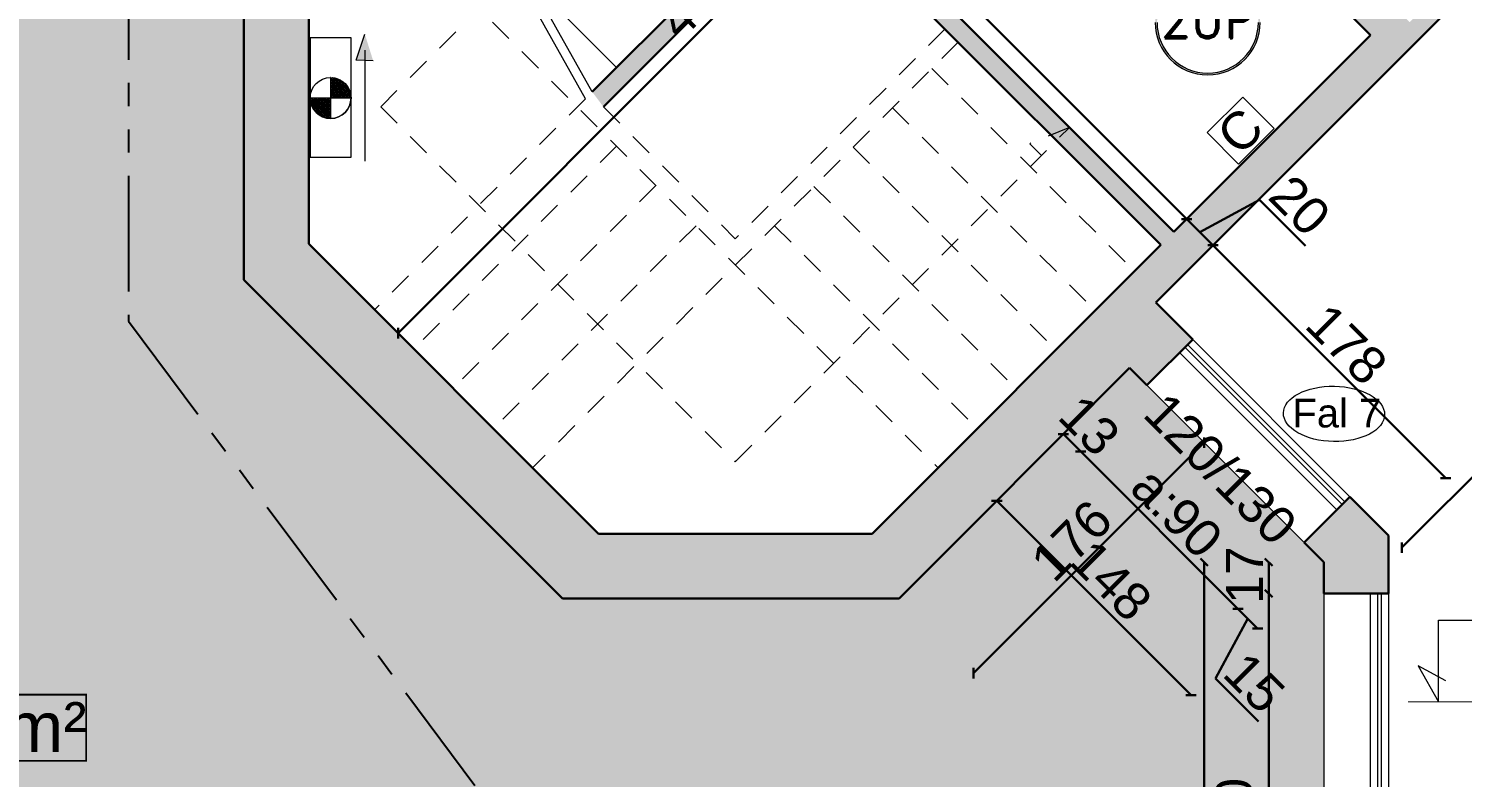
# Model space of a CAD drawing. Header units: millimetres. Extents: x 2804 to 3317, y 6834 to 7064.
# Drawn here: x 2890.37 to 2898.11, y 6927.94 to 6931.98 of the extents above; entities that cross this region are included whole.
import ezdxf

# ---------------------------------------------------------------- set-up
doc = ezdxf.new("R2010")
doc.units = ezdxf.units.MM
doc.header["$PDMODE"] = 1
for name, pattern in [('ACAD_ISO03W100', [30, 12, -18]), ('HIDDEN', [0.375, 0.25, -0.125]), ('PHANTOM2', [1.25, 0.625, -0.125, 0.125, -0.125, 0.125, -0.125])]:
    doc.linetypes.add(name, pattern=pattern)
for name, color, linetype, lineweight in [('cotation', 3, 'Continuous', 30), ('menuise', 50, 'Continuous', 18), ('PORT-FEN', 2, 'Continuous', 0), ('SECURITE', 2, 'Continuous', 0), ('texte', 3, 'Continuous', 9), ('zin fin', 6, 'Continuous', 9), ('Zin inter', 80, 'ACAD_ISO03W100', 5), ('zin menuiserie', 150, 'Continuous', 5), ('Zin mur', 30, 'Continuous', 30)]:
    doc.layers.add(name, color=color, linetype=linetype, lineweight=lineweight)
doc.layers.add('zin hatch mur', color=8, linetype='Continuous')
doc.layers.add('zin texte', color=33, linetype='Continuous')
doc.styles.add('ARIAL', font='arial.ttf')
doc.styles.add('PA3', font='arial.ttf', dxfattribs={"height": 3})
doc.styles.add('PsikTxtStyle', font='arial.ttf')
doc.styles.add('ROMAND', font='ROMAND.shx')
doc.styles.get("Standard").update_dxf_attribs({"font": 'arial.ttf'})
doc.dimstyles.new('cotation 100', dxfattribs={"dimtxt": 0.2, "dimasz": 0.04, "dimexe": 0, "dimexo": 0, "dimgap": 0.03, "dimtad": 1, "dimdec": 0, "dimlfac": 100, "dimdsep": 46, "dimtxsty": 'ARIAL', "dimblk": 'OBLIQUE', "dimcen": 0.09, "dimse1": 1, "dimse2": 1, "dimclrd": 256, "dimclre": 256, "dimclrt": 256, "dimadec": 3, "dimazin": 2, "dimtfac": 1, "dimtdec": 0, "dimtofl": 0, "dimtmove": 1, "dimatfit": 3, "dimfxl": 0, "dimtolj": 1, "dimtzin": 0, "dimlwd": -1, "dimlwe": -1, "dimarcsym": 0})

# ---------------------------------------------------------------- blocks, each defined once
blk = doc.blocks.new('_Oblique')
at = {"color": 0, "linetype": 'ByBlock', "lineweight": -2}
blk.add_line((-0.5, -0.5), (0.5, 0.5), dxfattribs=at)
blk = doc.blocks.new('*D283')
at = {"layer": 'cotation', "transparency": 16777216}
blk.add_line((2895.7925, 6933.7674), (2892.3653, 6930.3402), dxfattribs=at)
at = {"layer": 'Defpoints', "color": 0, "transparency": 16777216}
for p in [(2895.8782, 6933.6817), (2892.3653, 6930.3402), (2892.6653, 6930.0401)]:
    blk.add_point(p, dxfattribs=at)
at = {"layer": 'cotation', "transparency": 16777216, "xscale": 0.04, "yscale": 0.04, "zscale": 0.04}
for p, rotation in [((2895.7925, 6933.7674), 45.0000000036825), ((2892.3653, 6930.3402), 225.0000000036825)]:
    blk.add_blockref('_Oblique', p, dxfattribs=dict(at, rotation=rotation))
at = {"layer": 'cotation', "transparency": 16777216, "insert": (2893.9854, 6932.1472), "char_height": 0.2, "attachment_point": 5, "rotation": 45, "style": 'ARIAL'}
blk.add_mtext('\\A1;485', dxfattribs=at)
blk = doc.blocks.new('*D275')
at = {"layer": 'cotation', "transparency": 16777216}
blk.add_line((2896.7628, 6930.8142), (2898.0192, 6929.5577), dxfattribs=at)
at = {"layer": 'Defpoints', "color": 0, "transparency": 16777216}
for p in [(2896.457, 6930.5084), (2898.0192, 6929.5577), (2897.7109, 6929.2494)]:
    blk.add_point(p, dxfattribs=at)
at = {"layer": 'cotation', "transparency": 16777216, "xscale": 0.04, "yscale": 0.04, "zscale": 0.04}
for p, rotation in [((2896.7628, 6930.8142), 134.999999999924), ((2898.0192, 6929.5577), 314.999999999924)]:
    blk.add_blockref('_Oblique', p, dxfattribs=dict(at, rotation=rotation))
at = {"layer": 'cotation', "transparency": 16777216, "insert": (2897.4844, 6930.2794), "char_height": 0.2, "attachment_point": 5, "rotation": 315, "style": 'ARIAL'}
blk.add_mtext('\\A1;178', dxfattribs=at)
blk = doc.blocks.new('*D273')
at = {"layer": 'cotation', "transparency": 16777216}
blk.add_line((2896.6214, 6930.9556), (2893.5808, 6933.9962), dxfattribs=at)
at = {"layer": 'Defpoints', "color": 0, "transparency": 16777216}
for p in [(2894.5723, 6934.9876), (2893.5808, 6933.9962), (2897.6128, 6931.9471)]:
    blk.add_point(p, dxfattribs=at)
at = {"layer": 'cotation', "transparency": 16777216, "xscale": 0.04, "yscale": 0.04, "zscale": 0.04}
for p, rotation in [((2893.5808, 6933.9962), 134.9999999999229), ((2896.6214, 6930.9556), 314.9999999999229)]:
    blk.add_blockref('_Oblique', p, dxfattribs=dict(at, rotation=rotation))
at = {"layer": 'cotation', "transparency": 16777216, "insert": (2895.1946, 6932.5693), "char_height": 0.2, "attachment_point": 5, "rotation": 315, "style": 'ARIAL'}
blk.add_mtext('\\A1;430', dxfattribs=at)
blk = doc.blocks.new('*D292')
at = {"layer": 'cotation', "transparency": 16777216}
blk.add_line((2896.7156, 6929.7497), (2895.4715, 6928.5056), dxfattribs=at)
at = {"layer": 'Defpoints', "color": 0, "transparency": 16777216}
for p in [(2896.313, 6930.1523), (2895.069, 6928.9082), (2895.4715, 6928.5056)]:
    blk.add_point(p, dxfattribs=at)
at = {"layer": 'cotation', "transparency": 16777216, "xscale": 0.04, "yscale": 0.04, "zscale": 0.04}
for p, rotation in [((2896.7156, 6929.7497), 44.99999999995811), ((2895.4715, 6928.5056), 224.9999999999581)]:
    blk.add_blockref('_Oblique', p, dxfattribs=dict(at, rotation=rotation))
at = {"layer": 'cotation', "transparency": 16777216, "insert": (2896.0002, 6929.2211), "char_height": 0.2, "attachment_point": 5, "rotation": 45, "style": 'ARIAL'}
blk.add_mtext('\\A1;176', dxfattribs=at)
blk = doc.blocks.new('*D291')
at = {"layer": 'cotation', "transparency": 16777216}
blk.add_line((2896.7158, 6929.1044), (2896.7158, 6924.5859), dxfattribs=at)
at = {"layer": 'Defpoints', "color": 0, "transparency": 16777216}
for p in [(2897.3609, 6929.1044), (2896.7158, 6924.5859), (2897.3609, 6924.5859)]:
    blk.add_point(p, dxfattribs=at)
at = {"layer": 'cotation', "transparency": 16777216, "xscale": 0.04, "yscale": 0.04, "zscale": 0.04}
for p, rotation in [((2896.7158, 6929.1044), 90), ((2896.7158, 6924.5859), 270)]:
    blk.add_blockref('_Oblique', p, dxfattribs=dict(at, rotation=rotation))
at = {"layer": 'cotation', "transparency": 16777216, "insert": (2896.5837, 6926.8452), "char_height": 0.2, "attachment_point": 5, "rotation": 90, "style": 'ARIAL'}
blk.add_mtext('\\A1;452', dxfattribs=at)
blk = doc.blocks.new('*X299')
at = {"color": 0, "linetype": 'Continuous'}
for p, q in [((2123.93, 1390.31), (2124, 1390.38)), ((2133.9, 1380.42), (2123.94, 1390.38)), ((2123.98, 1389.47), (2124.89, 1390.38)), ((2124.08, 1388.69), (2125.77, 1390.38)), ((2124.23, 1387.96), (2126.66, 1390.38)), ((2124.43, 1387.27), (2127.54, 1390.38)), ((2124.67, 1386.63), (2128.43, 1390.38)), ((2133.9, 1381.3), (2124.82, 1390.38)), ((2124.94, 1386.01), (2129.31, 1390.38)), ((2125.25, 1385.44), (2130.19, 1390.38)), ((2125.58, 1384.89), (2131.08, 1390.38)), ((2133.9, 1382.19), (2125.71, 1390.38)), ((2125.95, 1384.37), (2131.96, 1390.38)), ((2126.34, 1383.88), (2132.85, 1390.38)), ((2133.9, 1383.07), (2126.59, 1390.38)), ((2126.77, 1383.42), (2133.73, 1390.39)), ((2133.9, 1383.95), (2127.47, 1390.38)), ((2133.9, 1384.84), (2128.36, 1390.38)), ((2133.9, 1385.72), (2129.24, 1390.38)), ((2133.9, 1386.61), (2130.12, 1390.38)), ((2133.9, 1387.49), (2131.01, 1390.38)), ((2133.9, 1388.37), (2131.89, 1390.38)), ((2133.9, 1389.26), (2132.77, 1390.38)), ((2133.9, 1390.14), (2133.66, 1390.39)), ((2132.98, 1380.46), (2123.98, 1389.46)), ((2131.95, 1380.61), (2124.13, 1388.42)), ((2130.74, 1380.93), (2124.45, 1387.22)), ((2129.19, 1381.6), (2125.12, 1385.66)), ((2127.22, 1382.99), (2133.9, 1389.67)), ((2127.7, 1382.58), (2133.9, 1388.79)), ((2128.2, 1382.2), (2133.9, 1387.9)), ((2128.74, 1381.86), (2133.9, 1387.02)), ((2129.3, 1381.54), (2133.9, 1386.14)), ((2129.9, 1381.25), (2133.9, 1385.25)), ((2130.53, 1381), (2133.9, 1384.37)), ((2131.2, 1380.79), (2133.9, 1383.48)), ((2131.91, 1380.61), (2133.9, 1382.6)), ((2132.67, 1380.49), (2133.9, 1381.72)), ((2133.49, 1380.42), (2133.9, 1380.83))]:
    blk.add_line(p, q, dxfattribs=at)
blk = doc.blocks.new('ss rdc')
at = {"layer": 'SECURITE', "true_color": 0x939598}
h = blk.add_hatch(color=252, dxfattribs=at)
edge = h.paths.add_edge_path()
edge.add_arc((2654.2912, 6728.0306), 0.2835, -180, 0, ccw=False)
edge.add_arc((2654.2912, 6728.0306), 0.2835, 0, 180, ccw=False)
edge = h.paths.add_edge_path(flags=16)
edge.add_arc((2654.2912, 6728.0306), 0.2733, -180, 0, ccw=False)
edge.add_arc((2654.2912, 6728.0306), 0.2733, 0, 180, ccw=False)
at = {"layer": 'SECURITE', "color": 252, "true_color": 0x939598}
for p, q in [((2649.4474, 6727.948, 1.1167), (2649.4474, 6727.3041, 1.1167)), ((2649.6689, 6727.948, 1.1167), (2649.4474, 6727.948, 1.1167)), ((2649.4474, 6727.948, 1.1167), (2649.4474, 6727.3041, 1.1167)), ((2649.6689, 6727.948, 1.1167), (2649.4474, 6727.948, 1.1167)), ((2649.6689, 6727.3041, 1.1167), (2649.6689, 6727.948, 1.1167)), ((2649.6689, 6727.3041, 1.1167), (2649.6689, 6727.948, 1.1167)), ((2649.6953, 6727.8265, 1.1167), (2649.7429, 6727.967, 1.1167)), ((2649.6953, 6727.8265, 1.1167), (2649.7429, 6727.967, 1.1167)), ((2649.7424, 6727.88, 1.1167), (2649.7422, 6727.2822, 1.1167)), ((2649.7424, 6727.88, 1.1167), (2649.7422, 6727.2822, 1.1167)), ((2649.7878, 6727.8236, 1.1167), (2649.6953, 6727.8265, 1.1167)), ((2649.7878, 6727.8236, 1.1167), (2649.6953, 6727.8265, 1.1167)), ((2649.5581, 6727.7331, 1.1167), (2649.558, 6727.5146, 1.1167)), ((2649.5581, 6727.7331, 1.1167), (2649.558, 6727.5146, 1.1167)), ((2649.4477, 6727.6227, 1.1167), (2649.6685, 6727.6227, 1.1167)), ((2649.4477, 6727.6227, 1.1167), (2649.6685, 6727.6227, 1.1167)), ((2649.4477, 6727.6227, 1.1167), (2649.6685, 6727.6227, 1.1167)), ((2649.4477, 6727.6227, 1.1167), (2649.6685, 6727.6227, 1.1167)), ((2649.4477, 6727.6227, 1.1167), (2649.6685, 6727.6227, 1.1167)), ((2649.4477, 6727.6227, 1.1167), (2649.6685, 6727.6227, 1.1167)), ((2649.4477, 6727.6227, 1.1167), (2649.6685, 6727.6227, 1.1167)), ((2649.4477, 6727.6227, 1.1167), (2649.6685, 6727.6227, 1.1167)), ((2654.2878, 6727.4357), (2654.4801, 6727.6279)), ((2654.4801, 6727.6279), (2654.65, 6727.458)), ((2654.4577, 6727.2658), (2654.2878, 6727.4357)), ((2654.65, 6727.458), (2654.4577, 6727.2658)), ((2649.4474, 6727.3041, 1.1167), (2649.6689, 6727.3041, 1.1167)), ((2649.4474, 6727.3041, 1.1167), (2649.6689, 6727.3041, 1.1167))]:
    blk.add_line(p, q, dxfattribs=at)
blk.add_circle((2649.5581, 6727.6227, 1.1167), 0.1104, dxfattribs=at)
blk.add_circle((2649.5581, 6727.6227, 1.1167), 0.1104, dxfattribs=at)
for centre, radius, start, end in [((2654.2912, 6728.0306, 0), 0.2835, 180, 0), ((2654.2912, 6728.0306, 0), 0.2733, 180, 0), ((2649.5581, 6727.6227, 1.1167), 0.1104, 180, 270), ((2649.5581, 6727.6227, 1.1167), 0.1104, 180, 270), ((2649.5581, 6727.6227, 1.1167), 0.1104, 180, 270), ((2649.5581, 6727.6227, 1.1167), 0.1104, 180, 270), ((2649.5581, 6727.6227, 1.1167), 0.1104, 180, 270), ((2649.5581, 6727.6227, 1.1167), 0.1104, 180, 270), ((2649.5581, 6727.6227, 1.1167), 0.1104, 270, 0), ((2649.5581, 6727.6227, 1.1167), 0.1104, 270, 0), ((2649.5581, 6727.6227, 1.1167), 0.1104, 270, 0), ((2649.5581, 6727.6227, 1.1167), 0.1104, 270, 0), ((2649.5581, 6727.6227, 1.1167), 0.1104, 270, 0), ((2649.5581, 6727.6227, 1.1167), 0.1104, 270, 0)]:
    blk.add_arc(centre, radius, start, end, dxfattribs=at)
blk.add_solid([(2649.6953, 6727.8265, 1.1167), (2649.7429, 6727.967, 1.1167), (2649.7878, 6727.8236, 1.1167)], dxfattribs=at)
blk.add_solid([(2649.6953, 6727.8265, 1.1167), (2649.7429, 6727.967, 1.1167), (2649.7878, 6727.8236, 1.1167)], dxfattribs=at)
at = {"layer": 'SECURITE', "color": 252, "true_color": 0x939598, "extrusion": (0, 0, -1)}
for p, xscale, yscale, zscale, rotation in [((-2664.9562, 6751.2552, -1.1167), 0.01107475427745157, 0.01107475427745157, 0.01107475427745157, 270), ((-2664.9562, 6751.2552, -1.1167), 0.01107475427745157, 0.01107475427745157, 0.01107475427745157, 270), ((-2625.9153, 6712.2404, -1.1167), -0.01107475427231977, 0.01107475427231977, 0.01107475427231976, 0.03850884676465325), ((-2625.9153, 6712.2404, -1.1167), -0.01107475427231977, 0.01107475427231977, 0.01107475427231976, 0.03850884676465325)]:
    blk.add_blockref('*X299', p, dxfattribs=dict(at, xscale=xscale, yscale=yscale, zscale=zscale, rotation=rotation))
at = {"layer": 'SECURITE', "color": 252, "true_color": 0x939598, "xscale": -0.01107475427745159, "yscale": 0.01107475427745159, "zscale": 0.01107475427745157, "rotation": 90}
blk.add_blockref('*X299', (2664.9562, 6751.2552, 1.1167), dxfattribs=at)
blk.add_blockref('*X299', (2664.9562, 6751.2552, 1.1167), dxfattribs=at)
at = {"layer": 'SECURITE', "color": 252, "true_color": 0x939598, "style": 'ROMAND'}
blk.add_text('2UP', height=0.19125, dxfattribs=at).set_placement((2654.0354, 6727.9447, 0))
at = {"layer": 'SECURITE', "color": 252, "true_color": 0x939598, "style": 'PA3', "text_generation_flag": 6}
blk.add_text('C', height=0.2, rotation=225, dxfattribs=at).set_placement((2654.4654, 6727.3029))
blk = doc.blocks.new('*D470')
at = {"layer": 'cotation', "transparency": 16777216}
blk.add_line((2895.9559, 6929.7952), (2896.0492, 6929.7019), dxfattribs=at)
at = {"layer": 'Defpoints', "color": 0, "transparency": 16777216}
for p in [(2896.313, 6930.1523), (2896.4063, 6930.059), (2896.0492, 6929.7019)]:
    blk.add_point(p, dxfattribs=at)
at = {"layer": 'cotation', "transparency": 16777216, "xscale": 0.04, "yscale": 0.04, "zscale": 0.04}
for p, rotation in [((2895.9559, 6929.7952), 134.9999999998603), ((2896.0492, 6929.7019), 314.9999999998603)]:
    blk.add_blockref('_Oblique', p, dxfattribs=dict(at, rotation=rotation))
at = {"layer": 'cotation', "transparency": 16777216, "insert": (2896.0961, 6929.842), "char_height": 0.2, "attachment_point": 5, "rotation": 315, "style": 'ARIAL'}
blk.add_mtext('\\A1;13', dxfattribs=at)
blk = doc.blocks.new('*D576')
at = {"layer": 'cotation', "transparency": 16777216}
blk.add_line((2900.7057, 6932.1068), (2897.7821, 6929.1832), dxfattribs=at)
at = {"layer": 'Defpoints', "color": 0, "transparency": 16777216}
for p in [(2900.4059, 6932.4067), (2896.457, 6930.5084), (2897.7821, 6929.1832)]:
    blk.add_point(p, dxfattribs=at)
at = {"layer": 'cotation', "transparency": 16777216, "xscale": 0.04, "yscale": 0.04, "zscale": 0.04}
for p, rotation in [((2900.7057, 6932.1068), 45.00000000041111), ((2897.7821, 6929.1832), 225.0000000004111)]:
    blk.add_blockref('_Oblique', p, dxfattribs=dict(at, rotation=rotation))
at = {"layer": 'cotation', "transparency": 16777216, "insert": (2899.1505, 6930.7385), "char_height": 0.2, "attachment_point": 5, "rotation": 45, "style": 'ARIAL'}
blk.add_mtext('\\A1;413', dxfattribs=at)
blk = doc.blocks.new('*D666')
at = {"layer": 'cotation', "transparency": 16777216}
blk.add_line((2896.0492, 6929.7019), (2896.8977, 6928.8534), dxfattribs=at)
at = {"layer": 'Defpoints', "color": 0, "transparency": 16777216}
for p in [(2896.4063, 6930.059), (2897.2548, 6929.2105), (2896.8977, 6928.8534)]:
    blk.add_point(p, dxfattribs=at)
at = {"layer": 'cotation', "transparency": 16777216, "xscale": 0.04, "yscale": 0.04, "zscale": 0.04}
for p, rotation in [((2896.0492, 6929.7019), 134.9999999998603), ((2896.8977, 6928.8534), 314.9999999998603)]:
    blk.add_blockref('_Oblique', p, dxfattribs=dict(at, rotation=rotation))
at = {"layer": 'cotation', "transparency": 16777216, "insert": (2896.686, 6929.4902), "char_height": 0.2, "attachment_point": 5, "rotation": 315, "style": 'ARIAL'}
blk.add_mtext('\\A1;120/130\\Pa:90', dxfattribs=at)
blk = doc.blocks.new('*D667')
at = {"layer": 'cotation', "transparency": 16777216}
for p, q in [((2896.9508, 6928.8004), (2896.7769, 6928.4774)), ((2896.8977, 6928.8534), (2897.0038, 6928.7473)), ((2896.7769, 6928.4774), (2897.0096, 6928.2447))]:
    blk.add_line(p, q, dxfattribs=at)
at = {"layer": 'Defpoints', "color": 0, "transparency": 16777216}
for p in [(2897.2548, 6929.2105), (2897.3609, 6929.1044), (2897.0038, 6928.7473)]:
    blk.add_point(p, dxfattribs=at)
at = {"layer": 'cotation', "transparency": 16777216, "xscale": 0.04, "yscale": 0.04, "zscale": 0.04}
for p, rotation in [((2896.8977, 6928.8534), 134.9999999998603), ((2897.0038, 6928.7473), 314.9999999998603)]:
    blk.add_blockref('_Oblique', p, dxfattribs=dict(at, rotation=rotation))
at = {"layer": 'cotation', "transparency": 16777216, "insert": (2896.9867, 6928.4545), "char_height": 0.2, "attachment_point": 5, "rotation": 315, "style": 'ARIAL'}
blk.add_mtext('\\A1;15', dxfattribs=at)
blk = doc.blocks.new('*D671')
at = {"layer": 'cotation', "transparency": 16777216}
blk.add_line((2897.0638, 6925.9357), (2897.0638, 6928.9359), dxfattribs=at)
at = {"layer": 'Defpoints', "color": 0, "transparency": 16777216}
for p in [(2897.0638, 6928.9359), (2897.4651, 6928.9359), (2897.4562, 6925.9357)]:
    blk.add_point(p, dxfattribs=at)
at = {"layer": 'cotation', "transparency": 16777216, "xscale": 0.04, "yscale": 0.04, "zscale": 0.04}
for p, rotation in [((2897.0638, 6928.9359), 90), ((2897.0638, 6925.9357), 270)]:
    blk.add_blockref('_Oblique', p, dxfattribs=dict(at, rotation=rotation))
at = {"layer": 'cotation', "transparency": 16777216, "insert": (2897.044, 6927.4358), "char_height": 0.2, "attachment_point": 5, "rotation": 90, "style": 'ARIAL'}
blk.add_mtext('\\A1;300/130\\Pa:90', dxfattribs=at)
blk = doc.blocks.new('*D672')
at = {"layer": 'cotation', "transparency": 16777216}
blk.add_line((2897.0638, 6928.9359), (2897.0638, 6929.1044), dxfattribs=at)
at = {"layer": 'Defpoints', "color": 0, "transparency": 16777216}
for p in [(2897.0638, 6929.1044), (2897.3609, 6929.1044), (2897.4651, 6928.9359)]:
    blk.add_point(p, dxfattribs=at)
at = {"layer": 'cotation', "transparency": 16777216, "xscale": 0.04, "yscale": 0.04, "zscale": 0.04}
for p, rotation in [((2897.0638, 6929.1044), 90), ((2897.0638, 6928.9359), 270)]:
    blk.add_blockref('_Oblique', p, dxfattribs=dict(at, rotation=rotation))
at = {"layer": 'cotation', "transparency": 16777216, "insert": (2896.9334, 6929.0351), "char_height": 0.2, "attachment_point": 5, "rotation": 90, "style": 'ARIAL'}
blk.add_mtext('\\A1;17', dxfattribs=at)
blk = doc.blocks.new('*D673')
at = {"layer": 'cotation', "transparency": 16777216}
blk.add_line((2895.5968, 6929.436), (2896.6446, 6928.3882), dxfattribs=at)
at = {"layer": 'Defpoints', "color": 0, "transparency": 16777216}
for p in [(2896.313, 6930.1523), (2897.3609, 6929.1044), (2896.6446, 6928.3882)]:
    blk.add_point(p, dxfattribs=at)
at = {"layer": 'cotation', "transparency": 16777216, "xscale": 0.04, "yscale": 0.04, "zscale": 0.04}
for p, rotation in [((2895.5968, 6929.436), 135.0000000004848), ((2896.6446, 6928.3882), 315.0000000004848)]:
    blk.add_blockref('_Oblique', p, dxfattribs=dict(at, rotation=rotation))
at = {"layer": 'cotation', "transparency": 16777216, "insert": (2896.2141, 6929.0055), "char_height": 0.2, "attachment_point": 5, "rotation": 315, "style": 'ARIAL'}
blk.add_mtext('\\A1;148', dxfattribs=at)
blk = doc.blocks.new('*D887')
at = {"layer": 'cotation', "transparency": 16777216}
for p, q in [((2896.6921, 6930.8849), (2897.015, 6931.0588)), ((2897.015, 6931.0588), (2897.262, 6930.8119)), ((2896.6214, 6930.9556), (2896.7628, 6930.8142))]:
    blk.add_line(p, q, dxfattribs=at)
at = {"layer": 'Defpoints', "color": 0, "transparency": 16777216}
for p in [(2897.6128, 6931.9471), (2896.7628, 6930.8142), (2896.6278, 6930.6792)]:
    blk.add_point(p, dxfattribs=at)
at = {"layer": 'cotation', "transparency": 16777216, "xscale": 0.04, "yscale": 0.04, "zscale": 0.04}
for p, rotation in [((2896.6214, 6930.9556), 134.9999999999229), ((2896.7628, 6930.8142), 314.9999999999229)]:
    blk.add_blockref('_Oblique', p, dxfattribs=dict(at, rotation=rotation))
at = {"layer": 'cotation', "transparency": 16777216, "insert": (2897.2319, 6931.0287), "char_height": 0.2, "attachment_point": 5, "rotation": 315, "style": 'ARIAL'}
blk.add_mtext('\\A1;20', dxfattribs=at)
blk = doc.blocks.new('fal 7')
at = {"layer": 'menuise'}
blk.add_ellipse((2858.0577, 6854.1122), major_axis=(-0.2729, 0.0047), ratio=0.546469, start_param=-1.570796, end_param=4.712389, dxfattribs=at)
at = {"layer": 'menuise', "insert": (2857.8333, 6854.1934), "char_height": 0.1544, "width": 2.341262, "attachment_point": 1, "style": 'PsikTxtStyle'}
blk.add_mtext('Fal 7', dxfattribs=at)

msp = doc.modelspace()

# ---------------------------------------------------------------- hatches: boundary and pattern name
at = {"layer": 'zin hatch mur'}
h = msp.add_hatch(color=256, dxfattribs=at)
h.dxf.hatch_style = 1
h.paths.add_polyline_path([(2899.5574, 6933.2552), (2900.4059, 6932.4067), (2900.6509, 6932.6517), (2900.5095, 6932.7931), (2900.4059, 6932.6895), (2899.6988, 6933.3966)])
h.paths.add_polyline_path([(2897.5598, 6932.4244), (2897.3477, 6932.2122), (2897.6128, 6931.9471), (2896.5522, 6930.8864), (2894.6054, 6932.8332), (2893.4137, 6931.6415), (2893.474, 6931.5604), (2894.6054, 6932.6918), (2896.4815, 6930.8157), (2894.924, 6929.2582), (2893.4472, 6929.2582), (2891.8834, 6930.822), (2891.8834, 6932.2988), (2894.5723, 6934.9876), (2894.4308, 6935.129), (2894.678, 6935.3762), (2894.5012, 6935.553), (2894.2537, 6935.3055), (2894.3245, 6935.2348), (2891.5334, 6932.4438), (2891.5334, 6930.6276), (2893.2528, 6928.9082), (2895.069, 6928.9082), (2896.313, 6930.1523), (2896.3837, 6930.0816), (2896.6312, 6930.3291), (2896.4545, 6930.5058), (2899.3806, 6933.432), (2899.5574, 6933.2552), (2899.6988, 6933.3966), (2899.522, 6933.5734), (2899.1154, 6933.98), (2898.9033, 6933.7679), (2898.974, 6933.6971), (2899.0447, 6933.7679), (2899.3099, 6933.5027), (2898.3906, 6932.5835), (2898.1255, 6932.8486), (2898.1962, 6932.9193), (2898.1255, 6932.99), (2897.9133, 6932.7779), (2897.9841, 6932.7072), (2898.0548, 6932.7779), (2898.3199, 6932.5127), (2897.825, 6932.0178), (2897.5598, 6932.2829), (2897.6305, 6932.3536)])
h.paths.add_polyline_path([(2896.4063, 6930.059), (2896.6538, 6930.3065), (2896.6312, 6930.3291), (2896.3837, 6930.0816)], flags=17)
h.paths.add_polyline_path([(2897.5023, 6929.458), (2897.255, 6929.2106), (2897.3609, 6929.1044), (2897.3609, 6928.9359), (2897.7109, 6928.9359), (2897.7109, 6929.2494)], flags=17)
at = {"layer": 'zin menuiserie', "true_color": 0xdbdbdb}
h = msp.add_hatch(color=254, dxfattribs=at)
h.dxf.hatch_style = 1
h.paths.add_polyline_path([(2893.4375, 6924.886), (2893.4379, 6924.5859), (2897.3609, 6924.5859), (2897.3609, 6925.5857), (2895.2379, 6925.5857), (2895.2379, 6927.6677), (2897.3609, 6927.6677), (2897.3609, 6929.1044), (2896.313, 6930.1523), (2895.069, 6928.9082), (2893.2528, 6928.9082), (2891.5334, 6930.6276), (2891.5334, 6932.4438), (2892.7775, 6933.6878), (2891.7296, 6934.7357), (2890.1334, 6934.7357), (2890.1333, 6930.7276), (2886.9163, 6930.7276), (2887.1023, 6925.5806), (2892.2374, 6925.5809), (2892.2383, 6924.8858)])

# ---------------------------------------------------------------- linework, layer by layer
at = {"color": 2, "linetype": 'PHANTOM2'}
msp.add_lwpolyline([(2890.9118, 6932.4395), (2890.9118, 6930.404), (2894.8612, 6925.1114), (2907.7641, 6925.1114), (2907.0127, 6925.3196), (2907.0127, 6924.9628)], dxfattribs=at)
at = {"layer": 'PORT-FEN'}
msp.add_lwpolyline([(2898.0189, 6928.4642), (2897.871, 6928.5453), (2897.9799, 6928.3508), (2897.9799, 6928.7917), (2899.6934, 6928.7917), (2899.6934, 6928.3508)], dxfattribs=at)
at = {"layer": 'PORT-FEN', "const_width": 0.00566}
msp.add_lwpolyline([(2899.8314, 6928.3508), (2897.8151, 6928.3508)], dxfattribs=at)
at = {"layer": 'texte', "linetype": 'PHANTOM2', "lineweight": 9}
for p, q in [((2893.4137, 6931.6415), (2892.6281, 6933.0434)), ((2893.3769, 6931.6047), (2892.5913, 6933.0067))]:
    msp.add_line(p, q, dxfattribs=at)
at = {"layer": 'zin fin'}
for p, q in [((2893.0796, 6932.2377), (2893.5447, 6931.7725)), ((2897.2548, 6929.2105), (2896.4063, 6930.059)), ((2897.3609, 6928.9359), (2897.3609, 6925.9357))]:
    msp.add_line(p, q, dxfattribs=at)
at = {"layer": 'Zin inter', "linetype": 'HIDDEN', "ltscale": 0.5}
for p, q in [((2892.2388, 6932.6542), (2895.2794, 6929.6136)), ((2895.317, 6931.9802), (2894.1856, 6930.8488)), ((2895.3877, 6931.9095), (2893.0918, 6929.6136)), ((2895.2463, 6931.768), (2896.34, 6930.6743)), ((2893.3769, 6931.6047), (2892.2388, 6930.4666)), ((2893.474, 6931.5604), (2894.1856, 6930.8488)), ((2895.0341, 6931.5559), (2896.1279, 6930.4621)), ((2893.5447, 6931.3483), (2892.4509, 6930.2545)), ((2894.822, 6931.3438), (2895.9158, 6930.25)), ((2893.7568, 6931.1361), (2892.6631, 6930.0424)), ((2894.6099, 6931.1316), (2895.7036, 6930.0379)), ((2893.9735, 6930.9195), (2892.8797, 6929.8257)), ((2894.3977, 6930.9195), (2895.4915, 6929.8257))]:
    msp.add_line(p, q, dxfattribs=at)
msp.add_lwpolyline([(2892.996, 6932.2845), (2892.2719, 6931.5604), (2894.1856, 6929.6467), (2895.9887, 6931.4498), (2895.7754, 6931.3619), (2895.8381, 6931.2992)], dxfattribs=at)
at = {"layer": 'zin menuiserie'}
for p, q in [((2897.4599, 6929.4156), (2896.6114, 6930.2641)), ((2897.474, 6929.4297), (2896.6255, 6930.2782)), ((2897.5023, 6929.458), (2896.6538, 6930.3065)), ((2897.4316, 6929.3873), (2896.5831, 6930.2358)), ((2897.6109, 6928.9359), (2897.6109, 6925.9357)), ((2897.6509, 6928.9359), (2897.6509, 6925.9357)), ((2897.6709, 6928.9359), (2897.6709, 6925.9357)), ((2897.7109, 6928.9359), (2897.7109, 6925.9357))]:
    msp.add_line(p, q, dxfattribs=at)
at = {"layer": 'Zin mur'}
for p, q in [((2896.4545, 6930.5058), (2899.3806, 6933.432)), ((2894.6054, 6932.8332), (2893.4137, 6931.6415)), ((2894.6054, 6932.8332), (2896.5522, 6930.8864)), ((2894.6054, 6932.6918), (2893.474, 6931.5604)), ((2894.6054, 6932.6918), (2896.4815, 6930.8157)), ((2891.5334, 6932.4438), (2891.5334, 6930.6276)), ((2891.8834, 6932.2988), (2891.8834, 6930.822)), ((2897.3477, 6932.2122), (2897.6128, 6931.9471)), ((2896.5522, 6930.8864), (2897.6128, 6931.9471)), ((2894.924, 6929.2582), (2896.4815, 6930.8157)), ((2896.6538, 6930.3065), (2896.4545, 6930.5058)), ((2896.4063, 6930.059), (2896.6538, 6930.3065)), ((2895.069, 6928.9082), (2896.313, 6930.1523)), ((2896.4063, 6930.059), (2896.313, 6930.1523)), ((2897.2548, 6929.2105), (2897.5023, 6929.458)), ((2897.7109, 6929.2494), (2897.5023, 6929.458)), ((2894.924, 6929.2582), (2893.4472, 6929.2582)), ((2897.7109, 6929.2494), (2897.7109, 6928.9359)), ((2897.3609, 6929.1044), (2897.2548, 6929.2105)), ((2897.3609, 6928.9359), (2897.3609, 6929.1044)), ((2897.3609, 6928.9359), (2897.7109, 6928.9359)), ((2895.069, 6928.9082), (2893.2528, 6928.9082))]:
    msp.add_line(p, q, dxfattribs=at)
at = {"layer": 'Zin mur', "ltscale": 0.02}
for p, q in [((2891.8834, 6930.822), (2893.4472, 6929.2582)), ((2891.5334, 6930.6276), (2893.2528, 6928.9082))]:
    msp.add_line(p, q, dxfattribs=at)
at = {"layer": 'zin texte', "const_width": 0.01}
msp.add_lwpolyline([(2888.8784, 6928.3899), (2890.6828, 6928.3899), (2890.6828, 6928.0332), (2888.8784, 6928.0332)], close=True, dxfattribs=at)

# ---------------------------------------------------------------- block references
at = {"layer": 'cotation'}
msp.add_blockref('fal 7', (39.3585, 75.7925), dxfattribs=at)
at = {"layer": 'SECURITE', "color": 214, "true_color": 0xa81592}
msp.add_blockref('ss rdc', (242.4434, 203.9859), dxfattribs=at)

# ---------------------------------------------------------------- texts
at = {"layer": 'zin texte', "insert": (2888.9143, 6928.3505), "char_height": 0.27, "attachment_point": 1}
msp.add_mtext_dynamic_manual_height_columns('Surf=72m²', width=34.103171, gutter_width=12.5, heights=[0], dxfattribs=at)

# ---------------------------------------------------------------- dimensions: what is measured, and where the dimension line sits
at = {"layer": 'cotation'}
for p1, p2, distance, picture, middle in [((2897.6128, 6931.9471), (2894.5723, 6934.9876), 1.4021, '*D273', (2895.1946, 6932.5693)), ((2896.313, 6930.1523), (2895.069, 6928.9082), 0.5693, '*D292', (2896.0002, 6929.2211)), ((2896.313, 6930.1523), (2897.3609, 6929.1044), -1.013, '*D673', (2896.2141, 6929.0055)), ((2897.3609, 6929.1044), (2897.3609, 6924.5859), -0.6451, '*D291', (2896.5837, 6926.8452))]:
    dim = msp.add_aligned_dim(p1=p1, p2=p2, distance=distance, dimstyle='cotation 100', dxfattribs=at)
    dim.commit()
    dim.dimension.update_dxf_attribs({"geometry": picture, "text_midpoint": middle})
for base, p1, p2, angle, picture, middle in [((2892.3653, 6930.3402), (2895.8782, 6933.6817), (2892.6653, 6930.0401), 45, '*D283', (2893.9854, 6932.1472)), ((2897.7821, 6929.1832), (2900.4059, 6932.4067), (2896.457, 6930.5084), 225, '*D576', (2899.1505, 6930.7385)), ((2896.7628, 6930.8142), (2897.6128, 6931.9471), (2896.6278, 6930.6792), 315, '*D887', (2897.1297, 6931.131)), ((2898.0192, 6929.5577), (2896.457, 6930.5084), (2897.7109, 6929.2494), 315, '*D275', (2897.4844, 6930.2794)), ((2897.0038, 6928.7473), (2897.2548, 6929.2105), (2897.3609, 6929.1044), 135, '*D667', (2896.8915, 6928.5496))]:
    dim = msp.add_linear_dim(base=base, p1=p1, p2=p2, angle=angle, dimstyle='cotation 100', dxfattribs=at)
    dim.commit()
    dim.dimension.update_dxf_attribs({"geometry": picture, "text_midpoint": middle})
for base, p1, p2, angle, picture, middle, dimtype in [((2896.0492, 6929.7019), (2896.313, 6930.1523), (2896.4063, 6930.059), 315, '*D470', (2896.0026, 6929.7486), 129), ((2897.0638, 6929.1044), (2897.4651, 6928.9359), (2897.3609, 6929.1044), 90, '*D672', (2897.0638, 6929.0351), 128)]:
    dim = msp.add_linear_dim(base=base, p1=p1, p2=p2, angle=angle, dimstyle='cotation 100', dxfattribs=at)
    dim.commit()
    dim.dimension.update_dxf_attribs({"geometry": picture, "text_midpoint": middle, "dimtype": dimtype})
dim = msp.add_linear_dim(base=(2896.8977, 6928.8534), p1=(2896.4063, 6930.059), p2=(2897.2548, 6929.2105), angle=135, text='<>/130\\Pa:90', dimstyle='cotation 100', dxfattribs=at)
dim.commit()
dim.dimension.update_dxf_attribs({"geometry": '*D666', "text_midpoint": (2896.686, 6929.4902)})
dim = msp.add_linear_dim(base=(2897.0638, 6928.9359), p1=(2897.4562, 6925.9357), p2=(2897.4651, 6928.9359), angle=90, text='<>/130\\Pa:90', dimstyle='cotation 100', dxfattribs=at)
dim.commit()
dim.dimension.update_dxf_attribs({"geometry": '*D671', "text_midpoint": (2897.3445, 6927.4358), "dimtype": 128})

doc.saveas('drawing.dxf')
